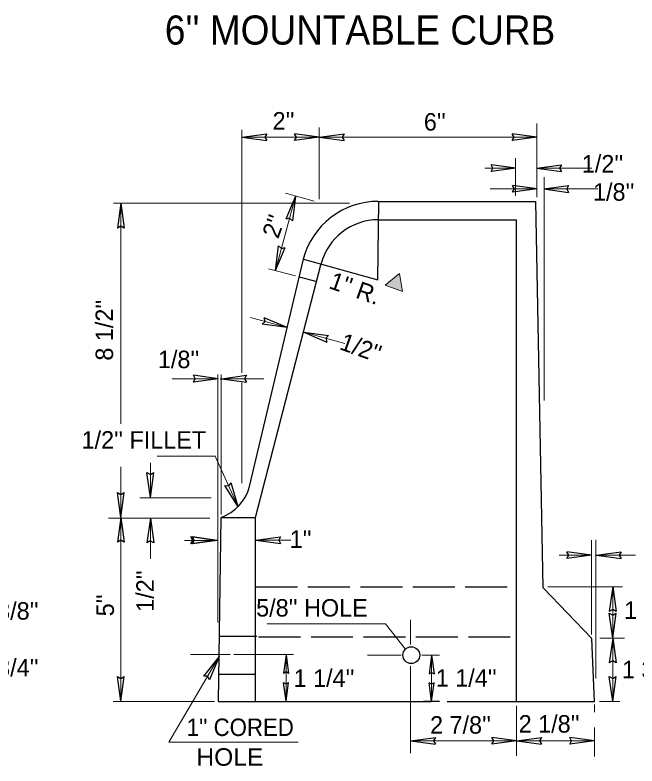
# Model space of a CAD drawing. Extents: x -3298 to 405, y -472 to 2211.
# Drawn here: x -2475 to -2048, y 782 to 1297 of the extents above; entities that cross this region are included whole.
import ezdxf
from ezdxf.enums import TextEntityAlignment as Align

# ---------------------------------------------------------------- set-up
doc = ezdxf.new("R2010")
doc.units = 0
doc.header["$LTSCALE"] = 4.8
doc.linetypes.add('LONG_DASHED', pattern=[7.5, 6, -1.5])
doc.layers.add('1', color=7, linetype='Continuous', lineweight=13)
doc.layers.add('25', color=7, linetype='Continuous', lineweight=13)
doc.layers.add('10', color=7, linetype='Continuous')

msp = doc.modelspace()

# ---------------------------------------------------------------- hatches: boundary and pattern name
at = {"layer": '25'}
msp.add_hatch(color=256, dxfattribs=at).paths.add_polyline_path([(-2221.163, 1111.802), (-2211.47, 1119.886), (-2209.316, 1107.449)])

# ---------------------------------------------------------------- linework, layer by layer
at = {"layer": '1'}
for p, q in [((-2319.582, 1051.648), (-2319.582, 1218.513)), ((-2266.494, 1171.04), (-2266.494, 1220.197)), ((-2131.768, 1173.272), (-2131.768, 1198.978)), ((-2152.735, 1192.246), (-2131.516, 1192.246)), ((-2117.267, 1192.246), (-2079.344, 1192.246)), ((-2112.139, 1032.642), (-2112.139, 1185.936)), ((-2149.167, 1177.96), (-2116.823, 1177.96)), ((-2112.357, 1177.96), (-2075.318, 1177.96)), ((-2296.607, 1121.931), (-2282.777, 1173.048)), ((-2289.692, 1175.058), (-2270.062, 1169.477)), ((-2407.751, 1168.145), (-2245.671, 1168.145)), ((-2402.732, 1016.778), (-2402.732, 1168.145)), ((-2301.291, 1123.047), (-2282.777, 1118.359)), ((-2313.643, 1089.684), (-2288.639, 1082.795)), ((-2277.195, 1079.642), (-2248.988, 1071.87)), ((-2367.528, 1047.714), (-2337.598, 1047.714)), ((-2336.073, 880.625), (-2336.073, 1050.503)), ((-2334.476, 1047.714), (-2304.582, 1047.714)), ((-2333.84, 954.41), (-2333.84, 1050.63)), ((-2319.582, 975.943), (-2319.582, 1044.775)), ((-2382.493, 966.259), (-2382.493, 990.067)), ((-2377.829, 994.469), (-2337.684, 994.469)), ((-2337.889, 994.469), (-2322.134, 959.865)), ((-2402.732, 952.538), (-2402.732, 987.253)), ((-2389.654, 966.008), (-2340.753, 966.008)), ((-2411.138, 952.084), (-2341.567, 952.084)), ((-2402.732, 826.274), (-2402.732, 952.538)), ((-2382.493, 924.033), (-2382.493, 952.027)), ((-2359.168, 936.728), (-2337.66, 936.728)), ((-2310.062, 936.933), (-2286.015, 936.933)), ((-2079.518, 872.147), (-2079.518, 936.968)), ((-2076.618, 842.011), (-2076.618, 937.19)), ((-2101.824, 926.613), (-2079.518, 926.613)), ((-2076.363, 926.613), (-2049.358, 926.613)), ((-2109.642, 904.961), (-2058.32, 904.961)), ((-2203.762, 865.226), (-2203.762, 882.26)), ((-2302.262, 879.555), (-2221.155, 879.555)), ((-2221.155, 879.555), (-2207.426, 862.282)), ((-2073.942, 869.691), (-2056.983, 869.691)), ((-2369.913, 798.133), (-2335.257, 856.968)), ((-2354.886, 858.307), (-2327.658, 858.307)), ((-2289.306, 826.385), (-2289.306, 858.196)), ((-2233.429, 857.86), (-2210.231, 857.86)), ((-2196.178, 857.86), (-2189.85, 857.86)), ((-2183.875, 857.86), (-2192.986, 857.86)), ((-2189.369, 826.162), (-2189.369, 857.86)), ((-2203.762, 790.668), (-2203.762, 850.493)), ((-2407.974, 826.163), (-2338.542, 826.163)), ((-2074.165, 826.162), (-2060.083, 826.162)), ((-2131.045, 788.883), (-2131.045, 823.233)), ((-2077.511, 818.939), (-2077.511, 824.074)), ((-2077.511, 788.437), (-2077.511, 808.241)), ((-2369.913, 798.133), (-2281.017, 798.133))]:
    msp.add_line(p, q, dxfattribs=at)
at = {"layer": '1', "lineweight": 25}
for p, q in [((-2319.578, 1213.444), (-2302.548, 1215.784)), ((-2319.578, 1213.444), (-2302.548, 1211.104)), ((-2266.497, 1213.461), (-2283.528, 1215.801)), ((-2266.497, 1213.461), (-2283.528, 1211.121)), ((-2266.491, 1213.444), (-2249.461, 1215.784)), ((-2266.491, 1213.444), (-2249.461, 1211.104)), ((-2117.05, 1213.461), (-2134.08, 1215.801)), ((-2117.05, 1213.461), (-2134.08, 1211.121)), ((-2131.519, 1192.254), (-2148.549, 1194.594)), ((-2131.519, 1192.254), (-2148.549, 1189.914)), ((-2117.264, 1192.238), (-2100.234, 1194.578)), ((-2117.264, 1192.238), (-2100.234, 1189.898)), ((-2116.826, 1177.968), (-2133.856, 1180.308)), ((-2116.826, 1177.968), (-2133.856, 1175.628)), ((-2112.353, 1177.952), (-2095.323, 1180.292)), ((-2112.353, 1177.952), (-2095.323, 1175.612)), ((-2282.786, 1173.048), (-2289.492, 1157.219)), ((-2282.786, 1173.048), (-2284.974, 1155.998)), ((-2402.74, 1168.142), (-2405.08, 1151.112)), ((-2402.74, 1168.142), (-2400.4, 1151.112)), ((-2225.969, 1169.333), (-2117.713, 1169.333)), ((-2112.745, 904.243), (-2117.713, 1169.333)), ((-2225.969, 1156.741), (-2131.033, 1156.741)), ((-2131.033, 826.158), (-2131.033, 1156.741)), ((-2296.598, 1121.932), (-2294.409, 1138.982)), ((-2296.598, 1121.932), (-2289.892, 1137.76)), ((-2314.471, 973.702), (-2277.424, 1129.854)), ((-2310.305, 952.385), (-2265.156, 1126.729)), ((-2280.319, 1117.705), (-2268.302, 1114.426)), ((-2288.64, 1082.804), (-2304.437, 1089.583)), ((-2288.64, 1082.804), (-2305.68, 1085.072)), ((-2277.194, 1079.633), (-2260.154, 1077.365)), ((-2277.194, 1079.633), (-2261.398, 1072.853)), ((-2335.948, 1047.723), (-2352.978, 1050.062)), ((-2335.948, 1047.723), (-2352.978, 1045.383)), ((-2333.582, 1047.706), (-2316.553, 1050.046)), ((-2333.582, 1047.706), (-2316.553, 1045.366)), ((-2382.485, 966.263), (-2384.825, 983.293)), ((-2382.485, 966.263), (-2380.145, 983.293)), ((-2322.128, 959.872), (-2331.314, 974.401)), ((-2322.128, 959.872), (-2327.055, 976.34)), ((-2402.723, 952.541), (-2405.063, 969.571)), ((-2402.723, 952.541), (-2400.383, 969.571)), ((-2402.74, 952.534), (-2405.08, 935.504)), ((-2402.74, 952.534), (-2400.4, 935.504)), ((-2382.502, 952.023), (-2384.842, 934.993)), ((-2382.502, 952.023), (-2380.162, 934.993)), ((-2335.638, 826.158), (-2333.95, 952.467)), ((-2333.95, 952.494), (-2310.267, 952.494)), ((-2310.267, 826.158), (-2310.267, 952.494)), ((-2337.663, 936.736), (-2354.693, 939.076)), ((-2336.647, 936.736), (-2353.677, 939.076)), ((-2310.059, 936.924), (-2293.029, 939.264)), ((-2337.663, 936.736), (-2354.693, 934.396)), ((-2336.647, 936.736), (-2353.677, 934.396)), ((-2310.059, 936.924), (-2293.029, 934.584)), ((-2079.522, 926.622), (-2096.552, 928.962)), ((-2076.36, 926.605), (-2059.33, 928.945)), ((-2079.522, 926.622), (-2096.552, 924.282)), ((-2076.36, 926.605), (-2059.33, 924.265)), ((-2079.294, 869.301), (-2112.745, 904.243)), ((-2065.028, 904.987), (-2067.368, 887.957)), ((-2065.028, 904.987), (-2062.688, 887.957)), ((-2065.011, 869.7), (-2067.351, 886.73)), ((-2065.011, 869.7), (-2062.671, 886.73)), ((-2077.618, 826.158), (-2079.294, 869.245)), ((-2065.028, 869.693), (-2067.368, 852.663)), ((-2065.028, 869.693), (-2062.688, 852.663)), ((-2335.266, 856.969), (-2345.925, 843.483)), ((-2335.266, 856.969), (-2341.892, 841.108)), ((-2289.312, 858.193), (-2291.068, 845.421)), ((-2289.312, 858.193), (-2287.558, 845.421)), ((-2189.363, 857.858), (-2191.118, 845.085)), ((-2189.363, 857.858), (-2187.608, 845.085)), ((-2402.723, 826.278), (-2405.063, 843.308)), ((-2402.723, 826.278), (-2400.383, 843.308)), ((-2065.017, 826.168), (-2067.358, 843.198)), ((-2065.017, 826.168), (-2062.678, 843.198)), ((-2289.3, 826.388), (-2291.055, 839.16)), ((-2289.3, 826.388), (-2287.545, 839.16)), ((-2189.375, 826.164), (-2191.13, 838.937)), ((-2189.375, 826.164), (-2187.62, 838.937)), ((-2335.638, 826.158), (-2189.85, 826.158)), ((-2183.875, 826.158), (-2194.972, 826.158)), ((-2178.753, 826.158), (-2077.618, 826.158)), ((-2203.758, 799.143), (-2186.728, 801.483)), ((-2203.758, 799.143), (-2186.728, 796.803)), ((-2131.048, 799.16), (-2148.078, 801.5)), ((-2131.048, 799.16), (-2148.078, 796.82)), ((-2131.042, 799.143), (-2114.012, 801.483)), ((-2131.042, 799.143), (-2114.012, 796.803)), ((-2077.514, 799.16), (-2094.544, 801.5)), ((-2077.514, 799.16), (-2094.544, 796.82))]:
    msp.add_line(p, q, dxfattribs=at)
at = {"layer": '1', "linetype": 'LONG_DASHED', "lineweight": 25}
for p, q in [((-2310.267, 904.961), (-2131.033, 904.961)), ((-2335.504, 870.888), (-2309.393, 870.888)), ((-2308.162, 870.638), (-2131.177, 870.638)), ((-2335.255, 845.017), (-2310.13, 845.017))]:
    msp.add_line(p, q, dxfattribs=at)
at = {"layer": '1'}
for points in [[(-2117.047, 1172.379), (-2117.047, 1221.583), (-2117.047, 1222.828)], [(-2319.582, 1213.453), (-2266.494, 1213.453), (-2117.047, 1213.453)], [(-2065.019, 826.162), (-2065.019, 869.697), (-2065.019, 904.99)], [(-2325.268, 858.307), (-2319.419, 858.307), (-2315.398, 858.307), (-2284.176, 858.307)], [(-2203.762, 799.152), (-2131.045, 799.152), (-2077.511, 799.152)]]:
    msp.add_lwpolyline(points, dxfattribs=at)
at = {"layer": '1', "lineweight": 25}
for points in [[(-2302.548, 1215.784), (-2303.866, 1213.42), (-2302.548, 1211.104)], [(-2283.528, 1211.121), (-2282.21, 1213.485), (-2283.528, 1215.801)], [(-2249.461, 1215.784), (-2250.778, 1213.42), (-2249.461, 1211.104)], [(-2134.08, 1211.121), (-2132.763, 1213.485), (-2134.08, 1215.801)], [(-2148.549, 1189.914), (-2147.232, 1192.278), (-2148.549, 1194.594)], [(-2100.234, 1194.578), (-2101.552, 1192.213), (-2100.234, 1189.898)], [(-2133.856, 1175.628), (-2132.538, 1177.993), (-2133.856, 1180.308)], [(-2095.323, 1180.292), (-2096.641, 1177.928), (-2095.323, 1175.612)], [(-2277.435, 1129.808), (-2226.344, 1115.68), (-2225.671, 1169.333)], [(-2284.974, 1155.998), (-2286.913, 1157.887), (-2289.492, 1157.219)], [(-2400.4, 1151.112), (-2402.764, 1152.429), (-2405.08, 1151.112)], [(-2294.409, 1138.982), (-2292.471, 1137.092), (-2289.892, 1137.76)], [(-2305.68, 1085.072), (-2303.782, 1087.001), (-2304.437, 1089.583)], [(-2260.154, 1077.365), (-2262.053, 1075.436), (-2261.398, 1072.853)], [(-2352.978, 1045.383), (-2351.661, 1047.747), (-2352.978, 1050.062)], [(-2316.553, 1050.046), (-2317.87, 1047.682), (-2316.553, 1045.366)], [(-2384.825, 983.293), (-2382.461, 981.975), (-2380.145, 983.293)], [(-2331.314, 974.401), (-2328.617, 974.182), (-2327.055, 976.34)], [(-2405.063, 969.571), (-2402.699, 968.253), (-2400.383, 969.571)], [(-2354.693, 934.396), (-2353.376, 936.76), (-2354.693, 939.076)], [(-2353.677, 934.396), (-2352.359, 936.76), (-2353.677, 939.076)], [(-2293.029, 939.264), (-2294.347, 936.9), (-2293.029, 934.584)], [(-2400.4, 935.504), (-2402.764, 936.822), (-2405.08, 935.504)], [(-2380.162, 934.993), (-2382.526, 936.311), (-2384.842, 934.993)], [(-2096.552, 924.282), (-2095.234, 926.646), (-2096.552, 928.962)], [(-2059.33, 928.945), (-2060.648, 926.581), (-2059.33, 924.265)], [(-2062.688, 887.957), (-2065.052, 889.274), (-2067.368, 887.957)], [(-2067.351, 886.73), (-2064.987, 885.413), (-2062.671, 886.73)], [(-2062.688, 852.663), (-2065.052, 853.981), (-2067.368, 852.663)], [(-2287.558, 845.421), (-2289.33, 846.409), (-2291.068, 845.421)], [(-2191.118, 845.085), (-2189.345, 846.073), (-2187.608, 845.085)], [(-2405.063, 843.308), (-2402.699, 841.99), (-2400.383, 843.308)], [(-2341.892, 841.108), (-2343.261, 843.443), (-2345.925, 843.483)], [(-2067.358, 843.198), (-2064.993, 841.881), (-2062.678, 843.198)], [(-2291.055, 839.16), (-2289.282, 838.172), (-2287.545, 839.16)], [(-2187.62, 838.937), (-2189.393, 837.948), (-2191.13, 838.937)], [(-2186.728, 801.483), (-2188.046, 799.119), (-2186.728, 796.803)], [(-2148.078, 796.82), (-2146.761, 799.184), (-2148.078, 801.5)], [(-2114.012, 801.483), (-2115.329, 799.119), (-2114.012, 796.803)], [(-2094.544, 796.82), (-2093.227, 799.184), (-2094.544, 801.5)]]:
    msp.add_lwpolyline(points, dxfattribs=at)
msp.add_circle((-2203.324, 857.935), 5.745, dxfattribs=at)
for radius in [53.312, 40.66]:
    msp.add_arc((-2225.98, 1116.124), radius, 89.98921, 165.23332, dxfattribs=at)
msp.add_ellipse((-2344.697, 981.54), major_axis=(30.195, -7.871), ratio=0.990147, start_param=5.3168287, end_param=6.2831853, dxfattribs=at)
at = {"layer": '25'}
msp.add_lwpolyline([(-2221.163, 1111.802), (-2211.47, 1119.886), (-2209.316, 1107.449)], close=True, dxfattribs=at)

# ---------------------------------------------------------------- texts
at = {"layer": '10', "width": 0.95}
msp.add_text("6'' MOUNTABLE CURB", height=20, dxfattribs=at).set_placement((-2238.536, 1277.028), align=Align.CENTER)
at = {"layer": '10'}
for s, p in [("2''", (-2298.551, 1218.7)), ("6''", (-2194.704, 1217.977)), (" 1/2''", (-2090.683, 1189.221)), (" 1/8''", (-2082.988, 1169.87)), (" 1/8''", (-2381.758, 1054.952)), (" 1/2'' FILLET", (-2434.173, 999.693)), ("1''", (-2286.858, 931.603)), (" 5/8'' HOLE", (-2314.304, 884.43)), ("1 3/8''", (-2501.068, 882.341)), ("1 3/8''", (-2057.251, 882.805)), ("1 3/4''", (-2501.068, 843.382)), ("1 3/4''", (-2058.67, 842.09)), ("1 1/4''", (-2284.148, 836.171)), ("1 1/4''", (-2186.498, 836.318)), ("2 7/8''", (-2190.43, 804.083)), ("2 1/8''", (-2129.583, 804.794))]:
    msp.add_text(s, height=12, dxfattribs=at).set_placement(p)
for s, rotation, p in [("2''", 69.839, (-2294.798, 1143.207)), ("1'' R.", 340.433, (-2260.618, 1110.031)), ("8 1/2''", 90, (-2408.126, 1060.107)), (" 1/2''", 340.433, (-2257.534, 1069.571)), (" 1/2''", 90, (-2380.147, 883.254)), ("5''", 90, (-2407.511, 884.603))]:
    msp.add_text(s, height=12, rotation=rotation, dxfattribs=at).set_placement(p)
for s, width, p in [("1'' CORED", 0.95, (-2357.578, 802.473)), (' HOLE', 1.05, (-2355.538, 782.061))]:
    msp.add_text(s, height=12, dxfattribs=dict(at, width=width)).set_placement(p)

doc.saveas('drawing.dxf')
